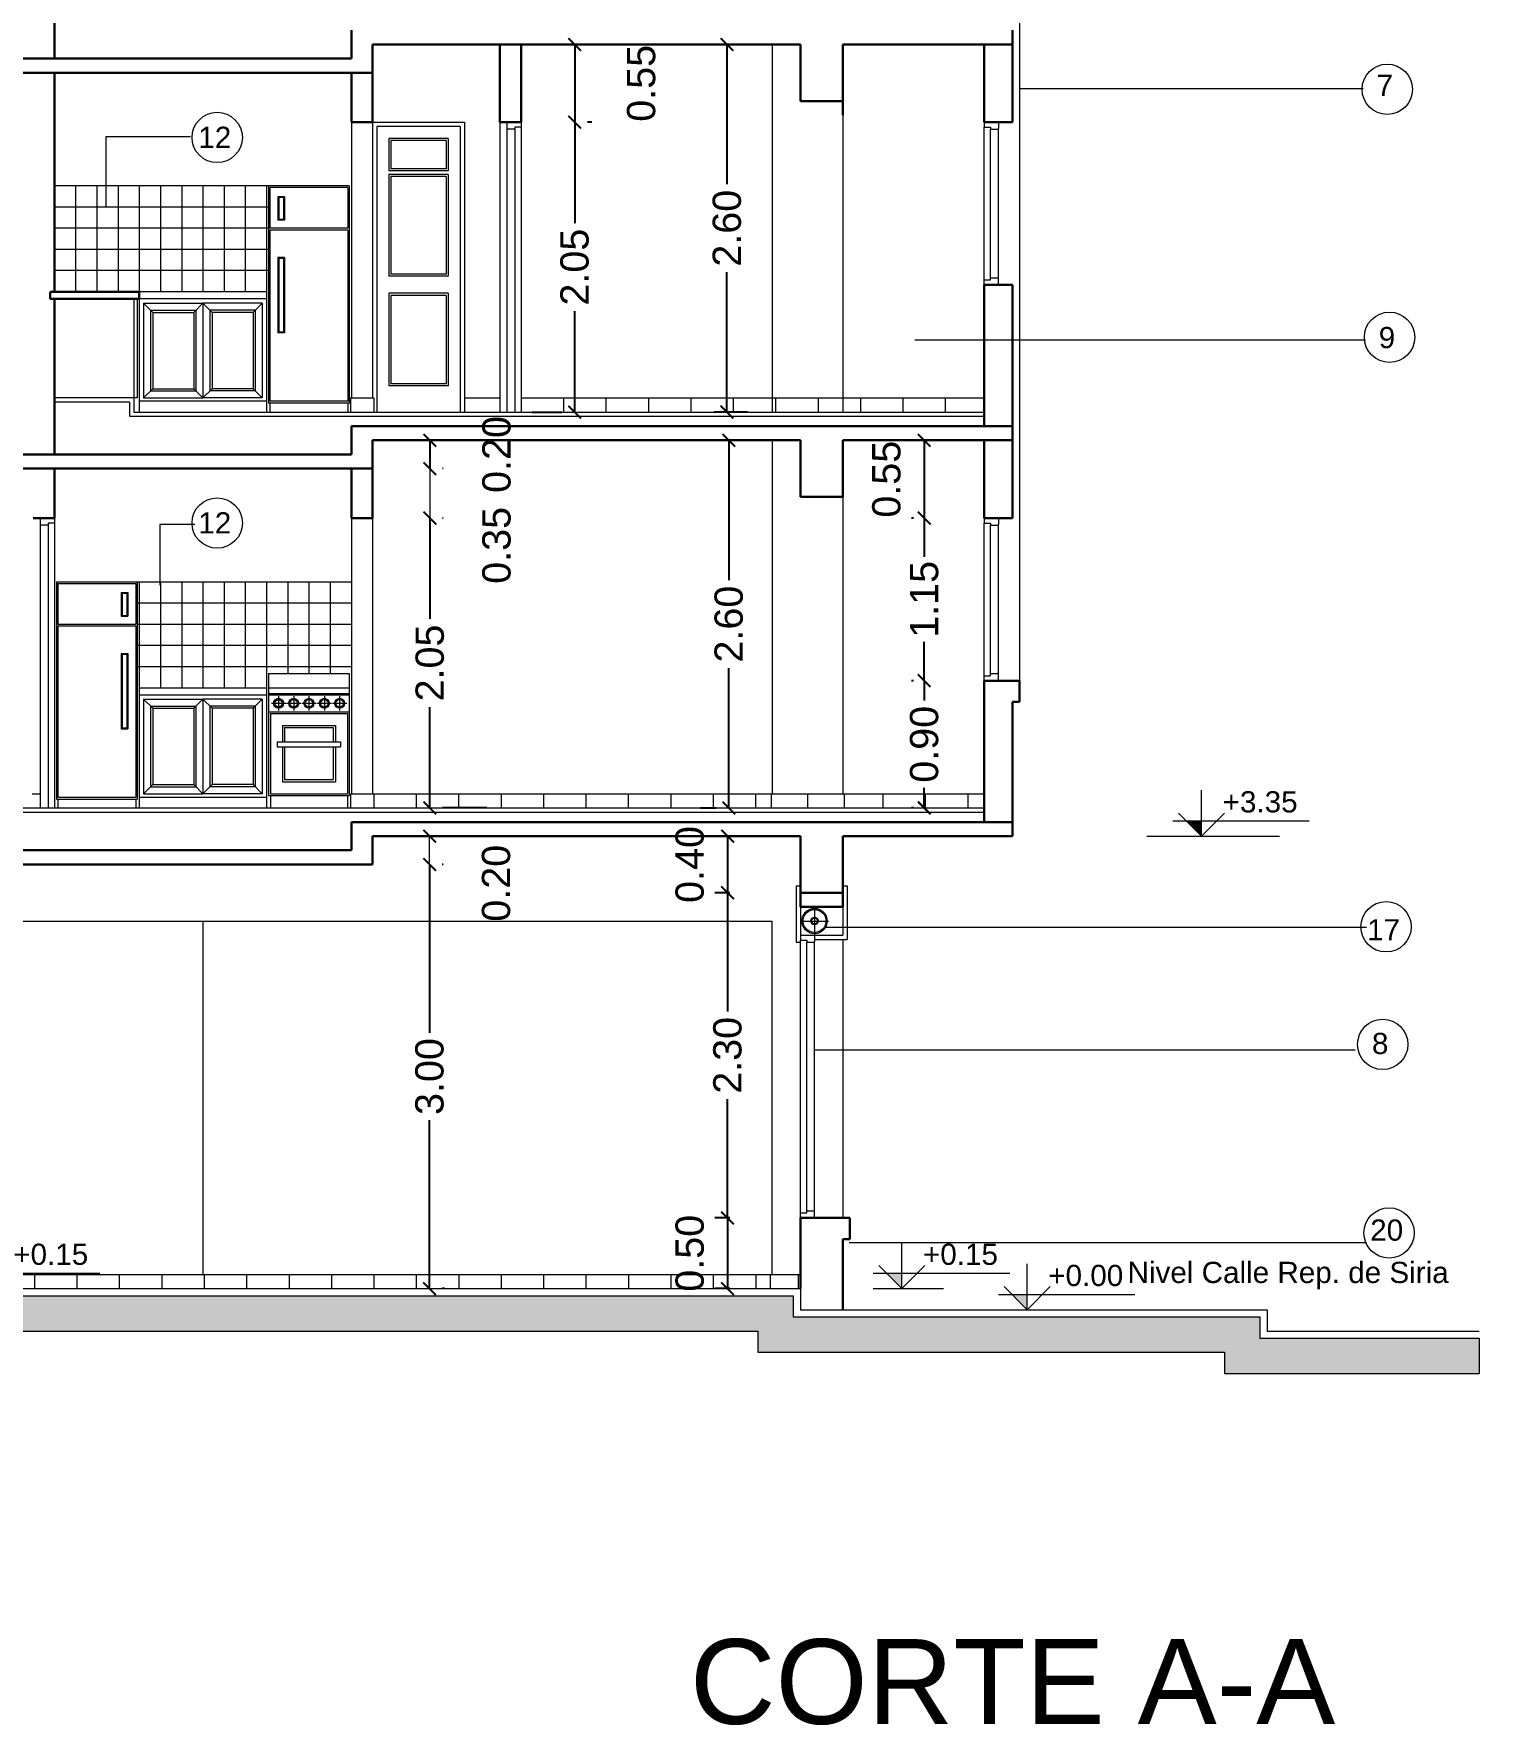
# Model space of a CAD drawing. Header units: millimetres. Extents: x 1578 to 2210, y 899 to 1032.
# Drawn here: x 1644.97 to 1655.19, y 899.21 to 911.18 of the extents above; entities that cross this region are included whole.
import ezdxf

# ---------------------------------------------------------------- set-up
doc = ezdxf.new("R2010")
doc.units = ezdxf.units.MM
doc.linetypes.add('DASHDOT2', pattern=[12.7, 6.35, -3.175, 0, -3.175])
for name, color, linetype, lineweight in [('CARPINTERIA', 7, 'Continuous', 18), ('COTAS', 7, 'Continuous', 15), ('EJES', 7, 'DASHDOT2', 13), ('ESTRUCTURA', 3, 'Continuous', 30), ('MUROS', 1, 'Continuous', 30), ('TRAMAS', 7, 'Continuous', 15), ('UMBRALES', 7, 'Continuous', 18)]:
    doc.layers.add(name, color=color, linetype=linetype, lineweight=lineweight)
doc.styles.add('STYLE1', font='ARIAL.TTF')
doc.dimstyles.get("Standard").update_dxf_attribs({"dimscale": 0, "dimtxt": 0.2, "dimasz": 0.09, "dimexe": 0.09, "dimexo": 0.5, "dimgap": 0.05, "dimtad": 0, "dimzin": 0, "dimdsep": 46, "dimtxsty": 'STYLE1', "dimblk1": 'ARCHTICK', "dimblk2": 'ARCHTICK', "dimsah": 1, "dimcen": 0, "dimadec": 0, "dimazin": 0, "dimtfac": 1, "dimtofl": 0, "dimtmove": 2, "dimatfit": 3, "dimldrblk": 'ARCHTICK', "dimfxl": 1, "dimtolj": 1, "dimtzin": 0, "dimarcsym": 0})

# ---------------------------------------------------------------- blocks, each defined once
blk = doc.blocks.new('_ARCHTICK')
at = {"color": 0, "linetype": 'ByBlock', "const_width": 0.15}
blk.add_lwpolyline([(-0.5, -0.5), (0.5, 0.5)], dxfattribs=at)
blk = doc.blocks.new('*D84')
at = {"layer": 'COTAS', "color": 0, "lineweight": -2, "ltscale": 0.05}
for p, q in [((1649.888, 905.1), (1649.783, 905.1)), ((1649.873, 905.1), (1649.873, 904.261)), ((1649.873, 902.8), (1649.873, 903.639)), ((1649.888, 902.8), (1649.783, 902.8))]:
    blk.add_line(p, q, dxfattribs=at)
at = {"layer": 'DEFPOINTS', "color": 0, "ltscale": 0.05}
for p in [(1650.388, 905.1), (1649.873, 902.8), (1650.388, 902.8)]:
    blk.add_point(p, dxfattribs=at)
at = {"layer": 'COTAS', "color": 0, "lineweight": -2, "ltscale": 0.05, "xscale": 0.09, "yscale": 0.09, "zscale": 0.09}
for p, rotation in [((1649.873, 905.1), 90), ((1649.873, 902.8), 270)]:
    blk.add_blockref('_ARCHTICK', p, dxfattribs=dict(at, rotation=rotation))
at = {"layer": 'COTAS', "color": 0, "ltscale": 0.05, "insert": (1649.873, 903.95), "char_height": 0.2, "attachment_point": 5, "rotation": 90, "style": 'STYLE1'}
blk.add_mtext('\\A1;2.30', dxfattribs=at)
blk = doc.blocks.new('*D85')
at = {"layer": 'COTAS', "color": 0, "lineweight": -2, "ltscale": 0.05}
for p, q in [((1647.766, 905.3), (1647.766, 904.11)), ((1647.863, 905.3), (1647.856, 905.3)), ((1647.766, 902.3), (1647.766, 903.491)), ((1647.872, 902.3), (1647.856, 902.3))]:
    blk.add_line(p, q, dxfattribs=at)
at = {"layer": 'DEFPOINTS', "color": 0, "ltscale": 0.05}
for p in [(1647.363, 905.3), (1647.766, 905.3), (1647.372, 902.3)]:
    blk.add_point(p, dxfattribs=at)
at = {"layer": 'COTAS', "color": 0, "lineweight": -2, "ltscale": 0.05, "xscale": 0.09, "yscale": 0.09, "zscale": 0.09}
for p, rotation in [((1647.766, 905.3), 90), ((1647.766, 902.3), 270)]:
    blk.add_blockref('_ARCHTICK', p, dxfattribs=dict(at, rotation=rotation))
at = {"layer": 'COTAS', "color": 0, "ltscale": 0.05, "insert": (1647.766, 903.8), "char_height": 0.2, "attachment_point": 5, "rotation": 90, "style": 'STYLE1'}
blk.add_mtext('\\A1;3.00', dxfattribs=at)
blk = doc.blocks.new('*D86')
at = {"layer": 'COTAS', "color": 0, "lineweight": -2, "ltscale": 0.05}
for p, q in [((1649.888, 902.8), (1649.783, 902.8)), ((1649.873, 902.8), (1649.873, 902.3)), ((1649.888, 902.3), (1649.783, 902.3))]:
    blk.add_line(p, q, dxfattribs=at)
at = {"layer": 'DEFPOINTS', "color": 0, "ltscale": 0.05}
for p in [(1650.388, 902.8), (1649.873, 902.3), (1650.388, 902.3)]:
    blk.add_point(p, dxfattribs=at)
at = {"layer": 'COTAS', "color": 0, "lineweight": -2, "ltscale": 0.05, "xscale": 0.09, "yscale": 0.09, "zscale": 0.09}
for p, rotation in [((1649.873, 902.8), 90), ((1649.873, 902.3), 270)]:
    blk.add_blockref('_ARCHTICK', p, dxfattribs=dict(at, rotation=rotation))
at = {"layer": 'COTAS', "color": 0, "ltscale": 0.05, "insert": (1649.606, 902.55), "char_height": 0.2, "attachment_point": 5, "rotation": 90, "style": 'STYLE1'}
blk.add_mtext('\\A1;0.50', dxfattribs=at)
blk = doc.blocks.new('*D87')
at = {"layer": 'COTAS', "color": 0, "lineweight": -2, "ltscale": 0.05}
for p, q in [((1649.888, 911.1), (1649.779, 911.1)), ((1649.869, 911.1), (1649.869, 910.111)), ((1649.869, 908.5), (1649.869, 909.489)), ((1650.013, 908.5), (1649.779, 908.5))]:
    blk.add_line(p, q, dxfattribs=at)
at = {"layer": 'DEFPOINTS', "color": 0, "ltscale": 0.05}
for p in [(1650.388, 911.1), (1649.869, 908.5), (1650.513, 908.5)]:
    blk.add_point(p, dxfattribs=at)
at = {"layer": 'COTAS', "color": 0, "lineweight": -2, "ltscale": 0.05, "xscale": 0.09, "yscale": 0.09, "zscale": 0.09}
for p, rotation in [((1649.869, 911.1), 90), ((1649.869, 908.5), 270)]:
    blk.add_blockref('_ARCHTICK', p, dxfattribs=dict(at, rotation=rotation))
at = {"layer": 'COTAS', "color": 0, "ltscale": 0.05, "insert": (1649.869, 909.8), "char_height": 0.2, "attachment_point": 5, "rotation": 90, "style": 'STYLE1'}
blk.add_mtext('\\A1;2.60', dxfattribs=at)
blk = doc.blocks.new('*D88')
at = {"layer": 'COTAS', "color": 0, "lineweight": -2, "ltscale": 0.05}
for p, q in [((1648.792, 910.55), (1648.792, 909.837)), ((1648.913, 910.55), (1648.882, 910.55)), ((1648.792, 908.5), (1648.792, 909.213)), ((1648.491, 908.5), (1648.702, 908.5))]:
    blk.add_line(p, q, dxfattribs=at)
at = {"layer": 'DEFPOINTS', "color": 0, "ltscale": 0.05}
for p in [(1648.413, 910.55), (1648.792, 908.5), (1648.991, 908.5)]:
    blk.add_point(p, dxfattribs=at)
at = {"layer": 'COTAS', "color": 0, "lineweight": -2, "ltscale": 0.05, "xscale": 0.09, "yscale": 0.09, "zscale": 0.09}
for p, rotation in [((1648.792, 910.55), 90), ((1648.792, 908.5), 270)]:
    blk.add_blockref('_ARCHTICK', p, dxfattribs=dict(at, rotation=rotation))
at = {"layer": 'COTAS', "color": 0, "ltscale": 0.05, "insert": (1648.792, 909.525), "char_height": 0.2, "attachment_point": 5, "rotation": 90, "style": 'STYLE1'}
blk.add_mtext('\\A1;2.05', dxfattribs=at)
blk = doc.blocks.new('*D89')
at = {"layer": 'COTAS', "color": 0, "lineweight": -2, "ltscale": 0.05}
for p, q in [((1647.768, 907.75), (1647.768, 907.037)), ((1647.863, 907.75), (1647.858, 907.75)), ((1647.768, 905.7), (1647.768, 906.413)), ((1648.171, 905.7), (1647.858, 905.7))]:
    blk.add_line(p, q, dxfattribs=at)
at = {"layer": 'DEFPOINTS', "color": 0, "ltscale": 0.05}
for p in [(1647.363, 907.75), (1647.671, 905.7), (1647.768, 905.7)]:
    blk.add_point(p, dxfattribs=at)
at = {"layer": 'COTAS', "color": 0, "lineweight": -2, "ltscale": 0.05, "xscale": 0.09, "yscale": 0.09, "zscale": 0.09}
for p, rotation in [((1647.768, 907.75), 90), ((1647.768, 905.7), 270)]:
    blk.add_blockref('_ARCHTICK', p, dxfattribs=dict(at, rotation=rotation))
at = {"layer": 'COTAS', "color": 0, "ltscale": 0.05, "insert": (1647.768, 906.725), "char_height": 0.2, "attachment_point": 5, "rotation": 90, "style": 'STYLE1'}
blk.add_mtext('\\A1;2.05', dxfattribs=at)
blk = doc.blocks.new('*D90')
at = {"layer": 'COTAS', "color": 0, "lineweight": -2, "ltscale": 0.05}
for p, q in [((1647.768, 908.3), (1647.768, 908.1)), ((1647.863, 908.3), (1647.858, 908.3)), ((1647.863, 908.1), (1647.858, 908.1))]:
    blk.add_line(p, q, dxfattribs=at)
at = {"layer": 'DEFPOINTS', "color": 0, "ltscale": 0.05}
for p in [(1647.363, 908.3), (1647.363, 908.1), (1647.768, 908.1)]:
    blk.add_point(p, dxfattribs=at)
at = {"layer": 'COTAS', "color": 0, "lineweight": -2, "ltscale": 0.05, "xscale": 0.09, "yscale": 0.09, "zscale": 0.09}
for p, rotation in [((1647.768, 908.3), 90), ((1647.768, 908.1), 270)]:
    blk.add_blockref('_ARCHTICK', p, dxfattribs=dict(at, rotation=rotation))
at = {"layer": 'COTAS', "color": 0, "ltscale": 0.05, "insert": (1648.24, 908.2), "char_height": 0.2, "attachment_point": 5, "rotation": 90, "style": 'STYLE1'}
blk.add_mtext('\\A1;0.20', dxfattribs=at)
blk = doc.blocks.new('*D91')
at = {"layer": 'COTAS', "color": 0, "lineweight": -2, "ltscale": 0.05}
for p, q in [((1649.888, 908.3), (1649.792, 908.3)), ((1649.882, 908.3), (1649.882, 907.311)), ((1649.882, 905.7), (1649.882, 906.689)), ((1649.681, 905.7), (1649.792, 905.7))]:
    blk.add_line(p, q, dxfattribs=at)
at = {"layer": 'DEFPOINTS', "color": 0, "ltscale": 0.05}
for p in [(1650.388, 908.3), (1649.882, 905.7), (1650.181, 905.7)]:
    blk.add_point(p, dxfattribs=at)
at = {"layer": 'COTAS', "color": 0, "lineweight": -2, "ltscale": 0.05, "xscale": 0.09, "yscale": 0.09, "zscale": 0.09}
for p, rotation in [((1649.882, 908.3), 90), ((1649.882, 905.7), 270)]:
    blk.add_blockref('_ARCHTICK', p, dxfattribs=dict(at, rotation=rotation))
at = {"layer": 'COTAS', "color": 0, "ltscale": 0.05, "insert": (1649.882, 907), "char_height": 0.2, "attachment_point": 5, "rotation": 90, "style": 'STYLE1'}
blk.add_mtext('\\A1;2.60', dxfattribs=at)
blk = doc.blocks.new('*D92')
at = {"layer": 'COTAS', "color": 0, "lineweight": -2, "ltscale": 0.05}
for p, q in [((1651.188, 906.6), (1651.174, 906.6)), ((1651.264, 906.6), (1651.264, 906.46)), ((1651.264, 905.7), (1651.264, 905.841)), ((1651.188, 905.7), (1651.174, 905.7))]:
    blk.add_line(p, q, dxfattribs=at)
at = {"layer": 'DEFPOINTS', "color": 0, "ltscale": 0.05}
for p in [(1651.688, 906.6), (1651.264, 905.7), (1651.688, 905.7)]:
    blk.add_point(p, dxfattribs=at)
at = {"layer": 'COTAS', "color": 0, "lineweight": -2, "ltscale": 0.05, "xscale": 0.09, "yscale": 0.09, "zscale": 0.09}
for p, rotation in [((1651.264, 906.6), 90), ((1651.264, 905.7), 270)]:
    blk.add_blockref('_ARCHTICK', p, dxfattribs=dict(at, rotation=rotation))
at = {"layer": 'COTAS', "color": 0, "ltscale": 0.05, "insert": (1651.264, 906.15), "char_height": 0.2, "attachment_point": 5, "rotation": 90, "style": 'STYLE1'}
blk.add_mtext('\\A1;0.90', dxfattribs=at)
blk = doc.blocks.new('*D93')
at = {"layer": 'COTAS', "color": 0, "lineweight": -2, "ltscale": 0.05}
for p, q in [((1651.188, 907.75), (1651.174, 907.75)), ((1651.264, 907.75), (1651.264, 907.476)), ((1651.264, 906.6), (1651.264, 906.874)), ((1651.188, 906.6), (1651.174, 906.6))]:
    blk.add_line(p, q, dxfattribs=at)
at = {"layer": 'DEFPOINTS', "color": 0, "ltscale": 0.05}
for p in [(1651.688, 907.75), (1651.264, 906.6), (1651.688, 906.6)]:
    blk.add_point(p, dxfattribs=at)
at = {"layer": 'COTAS', "color": 0, "lineweight": -2, "ltscale": 0.05, "xscale": 0.09, "yscale": 0.09, "zscale": 0.09}
for p, rotation in [((1651.264, 907.75), 90), ((1651.264, 906.6), 270)]:
    blk.add_blockref('_ARCHTICK', p, dxfattribs=dict(at, rotation=rotation))
at = {"layer": 'COTAS', "color": 0, "ltscale": 0.05, "insert": (1651.264, 907.175), "char_height": 0.2, "attachment_point": 5, "rotation": 90, "style": 'STYLE1'}
blk.add_mtext('\\A1;1.15', dxfattribs=at)
blk = doc.blocks.new('*D94')
at = {"layer": 'COTAS', "color": 0, "lineweight": -2, "ltscale": 0.05}
for p, q in [((1651.188, 908.3), (1651.174, 908.3)), ((1651.264, 908.3), (1651.264, 907.75)), ((1651.188, 907.75), (1651.174, 907.75))]:
    blk.add_line(p, q, dxfattribs=at)
at = {"layer": 'DEFPOINTS', "color": 0, "ltscale": 0.05}
for p in [(1651.688, 908.3), (1651.264, 907.75), (1651.688, 907.75)]:
    blk.add_point(p, dxfattribs=at)
at = {"layer": 'COTAS', "color": 0, "lineweight": -2, "ltscale": 0.05, "xscale": 0.09, "yscale": 0.09, "zscale": 0.09}
for p, rotation in [((1651.264, 908.3), 90), ((1651.264, 907.75), 270)]:
    blk.add_blockref('_ARCHTICK', p, dxfattribs=dict(at, rotation=rotation))
at = {"layer": 'COTAS', "color": 0, "ltscale": 0.05, "insert": (1650.997, 908.025), "char_height": 0.2, "attachment_point": 5, "rotation": 90, "style": 'STYLE1'}
blk.add_mtext('\\A1;0.55', dxfattribs=at)
blk = doc.blocks.new('*D95')
at = {"layer": 'COTAS', "color": 0, "lineweight": -2, "ltscale": 0.05}
for p, q in [((1649.888, 905.5), (1649.783, 905.5)), ((1649.873, 905.5), (1649.873, 905.1)), ((1649.888, 905.1), (1649.783, 905.1))]:
    blk.add_line(p, q, dxfattribs=at)
at = {"layer": 'DEFPOINTS', "color": 0, "ltscale": 0.05}
for p in [(1650.388, 905.5), (1649.873, 905.1), (1650.388, 905.1)]:
    blk.add_point(p, dxfattribs=at)
at = {"layer": 'COTAS', "color": 0, "lineweight": -2, "ltscale": 0.05, "xscale": 0.09, "yscale": 0.09, "zscale": 0.09}
for p, rotation in [((1649.873, 905.5), 90), ((1649.873, 905.1), 270)]:
    blk.add_blockref('_ARCHTICK', p, dxfattribs=dict(at, rotation=rotation))
at = {"layer": 'COTAS', "color": 0, "ltscale": 0.05, "insert": (1649.606, 905.3), "char_height": 0.2, "attachment_point": 5, "rotation": 90, "style": 'STYLE1'}
blk.add_mtext('\\A1;0.40', dxfattribs=at)
blk = doc.blocks.new('*D96')
at = {"layer": 'COTAS', "color": 0, "lineweight": -2, "ltscale": 0.05}
for p, q in [((1648.792, 911.1), (1648.792, 910.55)), ((1648.913, 911.1), (1648.882, 911.1)), ((1648.913, 910.55), (1648.882, 910.55))]:
    blk.add_line(p, q, dxfattribs=at)
at = {"layer": 'DEFPOINTS', "color": 0, "ltscale": 0.05}
for p in [(1648.413, 911.1), (1648.413, 910.55), (1648.792, 910.55)]:
    blk.add_point(p, dxfattribs=at)
at = {"layer": 'COTAS', "color": 0, "lineweight": -2, "ltscale": 0.05, "xscale": 0.09, "yscale": 0.09, "zscale": 0.09}
for p, rotation in [((1648.792, 911.1), 90), ((1648.792, 910.55), 270)]:
    blk.add_blockref('_ARCHTICK', p, dxfattribs=dict(at, rotation=rotation))
at = {"layer": 'COTAS', "color": 0, "ltscale": 0.05, "insert": (1649.263, 910.825), "char_height": 0.2, "attachment_point": 5, "rotation": 90, "style": 'STYLE1'}
blk.add_mtext('\\A1;0.55', dxfattribs=at)

msp = doc.modelspace()

# ---------------------------------------------------------------- hatches: boundary and pattern name
at = {"layer": 'COTAS', "ltscale": 0.05}
msp.add_hatch(color=256, dxfattribs=at).paths.add_polyline_path([(1653.224, 905.609), (1653.115, 905.609), (1653.224, 905.5)])
h = msp.add_hatch(color=256, dxfattribs=at)
h.paths.add_polyline_path([(1651.105, 902.409), (1650.997, 902.409), (1651.105, 902.3)])
h.paths.add_polyline_path([(1651.991, 902.259), (1651.883, 902.259), (1651.991, 902.15)])
at = {"layer": 'TRAMAS', "ltscale": 0.05}
msp.add_hatch(color=256, dxfattribs=at).paths.add_polyline_path([(1650.338, 902.25), (1643.813, 902.25), (1643.813, 901.8), (1643.605, 901.8), (1643.605, 901.55), (1644.063, 901.55), (1644.063, 902), (1650.088, 902), (1650.088, 901.85), (1653.388, 901.85), (1653.388, 901.7), (1655.188, 901.7), (1655.188, 901.95), (1653.638, 901.95), (1653.638, 902.1), (1650.338, 902.1)])

# ---------------------------------------------------------------- linework, layer by layer
at = {"layer": 'CARPINTERIA', "ltscale": 0.1}
for p, q in [((1647.393, 910.52), (1647.393, 908.5)), ((1647.983, 910.52), (1647.393, 910.52)), ((1647.983, 910.52), (1647.983, 908.5)), ((1647.493, 910.42), (1647.493, 910.22)), ((1647.883, 910.42), (1647.493, 910.42)), ((1647.883, 910.42), (1647.883, 910.22)), ((1647.883, 910.22), (1647.493, 910.22)), ((1647.883, 910.165), (1647.493, 910.165)), ((1647.493, 910.165), (1647.493, 909.475)), ((1647.883, 910.165), (1647.883, 909.475)), ((1647.883, 909.475), (1647.493, 909.475)), ((1645.674, 909.3), (1645.674, 908.6)), ((1645.698, 909.3), (1645.698, 908.6)), ((1647.883, 909.325), (1647.493, 909.325)), ((1647.493, 909.325), (1647.493, 908.7)), ((1647.883, 909.325), (1647.883, 908.7)), ((1645.743, 909.27), (1646.163, 909.27)), ((1645.743, 909.27), (1645.743, 908.6)), ((1646.583, 909.27), (1646.163, 909.27)), ((1646.163, 909.27), (1646.163, 908.6)), ((1646.583, 909.27), (1646.583, 908.6)), ((1645.698, 908.6), (1645.674, 908.6)), ((1645.743, 908.6), (1646.163, 908.6)), ((1646.583, 908.6), (1646.163, 908.6)), ((1647.883, 908.7), (1647.493, 908.7)), ((1645.743, 906.47), (1645.743, 905.8)), ((1645.743, 906.47), (1646.163, 906.47)), ((1646.163, 906.47), (1646.163, 905.8)), ((1646.583, 906.47), (1646.163, 906.47)), ((1646.583, 906.47), (1646.583, 905.8)), ((1645.743, 905.8), (1646.163, 905.8)), ((1646.583, 905.8), (1646.163, 905.8)), ((1650.358, 905.15), (1650.388, 905.15)), ((1650.358, 905.15), (1650.358, 904.75)), ((1650.688, 905.15), (1650.688, 905.1)), ((1650.688, 905.15), (1650.718, 905.15)), ((1650.718, 905.15), (1650.718, 904.77)), ((1650.388, 905), (1650.388, 904.8)), ((1650.688, 905), (1650.688, 904.8)), ((1650.488, 904.8), (1650.688, 904.8)), ((1650.488, 904.77), (1650.718, 904.77)), ((1650.358, 904.75), (1650.388, 904.75))]:
    msp.add_line(p, q, dxfattribs=at)
at = {"layer": 'CARPINTERIA'}
for p, q in [((1648.413, 910.55), (1648.313, 910.55)), ((1648.313, 910.55), (1648.313, 910.505)), ((1648.313, 910.505), (1648.313, 908.5)), ((1648.368, 910.5), (1648.318, 910.5)), ((1648.368, 910.515), (1648.368, 910.5)), ((1648.413, 910.515), (1648.368, 910.515)), ((1648.368, 910.5), (1648.368, 908.5)), ((1648.413, 910.55), (1648.413, 910.515)), ((1648.413, 910.515), (1648.413, 908.5)), ((1651.688, 910.55), (1651.688, 910.515)), ((1651.688, 910.55), (1651.788, 910.55)), ((1651.688, 909.435), (1651.688, 910.515)), ((1651.688, 910.515), (1651.733, 910.515)), ((1651.733, 910.515), (1651.733, 910.5)), ((1651.733, 909.45), (1651.733, 910.5)), ((1651.733, 910.5), (1651.783, 910.5)), ((1651.788, 910.55), (1651.788, 910.505)), ((1651.788, 909.445), (1651.788, 910.505)), ((1651.688, 909.435), (1651.733, 909.435)), ((1651.688, 909.4), (1651.688, 909.435)), ((1651.733, 909.435), (1651.733, 909.45)), ((1651.733, 909.45), (1651.783, 909.45)), ((1651.788, 909.4), (1651.788, 909.445)), ((1651.688, 909.4), (1651.788, 909.4)), ((1645.013, 907.75), (1645.013, 907.705)), ((1645.113, 907.75), (1645.013, 907.75)), ((1645.113, 907.75), (1645.113, 907.715)), ((1651.688, 907.75), (1651.688, 907.715)), ((1651.688, 907.75), (1651.788, 907.75)), ((1651.788, 907.75), (1651.788, 907.705)), ((1645.013, 907.705), (1645.013, 905.7)), ((1645.068, 907.7), (1645.018, 907.7)), ((1645.113, 907.715), (1645.068, 907.715)), ((1645.068, 907.715), (1645.068, 907.7)), ((1645.068, 907.7), (1645.068, 905.7)), ((1645.113, 907.715), (1645.113, 905.7)), ((1651.688, 907.715), (1651.733, 907.715)), ((1651.688, 906.635), (1651.688, 907.715)), ((1651.733, 907.715), (1651.733, 907.7)), ((1651.733, 907.7), (1651.783, 907.7)), ((1651.733, 906.65), (1651.733, 907.7)), ((1651.788, 906.645), (1651.788, 907.705)), ((1651.688, 906.635), (1651.733, 906.635)), ((1651.688, 906.6), (1651.688, 906.635)), ((1651.688, 906.6), (1651.788, 906.6)), ((1651.733, 906.635), (1651.733, 906.65)), ((1651.733, 906.65), (1651.783, 906.65)), ((1651.788, 906.6), (1651.788, 906.645)), ((1650.388, 904.8), (1650.388, 904.765)), ((1650.388, 904.8), (1650.488, 904.8)), ((1650.388, 902.835), (1650.388, 904.765)), ((1650.388, 904.765), (1650.433, 904.765)), ((1650.433, 904.765), (1650.433, 904.75)), ((1650.488, 904.8), (1650.488, 904.755)), ((1650.488, 902.845), (1650.488, 904.755)), ((1650.433, 902.85), (1650.433, 904.75)), ((1650.433, 904.75), (1650.483, 904.75)), ((1650.433, 902.835), (1650.433, 902.85)), ((1650.433, 902.85), (1650.483, 902.85)), ((1650.488, 902.8), (1650.488, 902.845)), ((1650.388, 902.835), (1650.433, 902.835)), ((1650.388, 902.8), (1650.388, 902.835)), ((1650.388, 902.8), (1650.488, 902.8))]:
    msp.add_line(p, q, dxfattribs=at)
for centre, start, end in [((1648.318, 910.505), 180, 270), ((1651.783, 910.505), 270, 0), ((1651.783, 909.445), 0, 90), ((1645.018, 907.705), 180, 270), ((1651.783, 907.705), 270, 0), ((1651.783, 906.645), 0, 90), ((1650.483, 904.755), 270, 0), ((1650.483, 902.845), 0, 90)]:
    msp.add_arc(centre, 0.005, start, end, dxfattribs=at)
at = {"layer": 'COTAS', "ltscale": 0.05}
for p, q in [((1651.938, 910.789), (1654.368, 910.789)), ((1645.479, 909.95), (1645.479, 910.448)), ((1645.479, 910.448), (1646.076, 910.448)), ((1654.385, 909.008), (1651.198, 909.008)), ((1647.768, 908.1), (1647.768, 907.75)), ((1647.863, 908.1), (1647.858, 908.1)), ((1647.863, 907.75), (1647.858, 907.75)), ((1645.858, 907.705), (1645.858, 907.275)), ((1646.105, 907.705), (1645.858, 907.705)), ((1653.061, 905.664), (1653.224, 905.5)), ((1653.224, 905.5), (1653.388, 905.664)), ((1647.766, 905.3), (1647.766, 905.5)), ((1647.863, 905.5), (1647.856, 905.5)), ((1647.863, 905.3), (1647.856, 905.3)), ((1650.564, 904.856), (1654.391, 904.856)), ((1650.483, 903.989), (1654.311, 903.989)), ((1650.734, 902.626), (1654.391, 902.626)), ((1650.942, 902.464), (1651.105, 902.3)), ((1651.105, 902.3), (1651.269, 902.464)), ((1643.939, 902.3), (1645.946, 902.3)), ((1650.922, 902.3), (1651.401, 902.3)), ((1651.828, 902.314), (1651.991, 902.15)), ((1651.991, 902.15), (1652.155, 902.314))]:
    msp.add_line(p, q, dxfattribs=at)
at = {"layer": 'COTAS', "ltscale": 0.1}
for p, q in [((1648.991, 908.5), (1649.471, 908.5)), ((1653.224, 905.5), (1653.224, 905.825)), ((1653.021, 905.609), (1653.987, 905.609)), ((1652.839, 905.5), (1653.776, 905.5)), ((1651.105, 902.3), (1651.105, 902.625)), ((1644.469, 902.409), (1645.435, 902.409)), ((1650.902, 902.409), (1651.868, 902.409)), ((1651.991, 902.15), (1651.991, 902.475)), ((1650.902, 902.3), (1651.381, 902.3)), ((1651.788, 902.259), (1652.754, 902.259))]:
    msp.add_line(p, q, dxfattribs=at)
at = {"layer": 'COTAS', "ltscale": 0.05}
for centre in [(1654.538, 910.783), (1646.264, 910.442), (1654.554, 909.029), (1646.264, 907.715), (1654.53, 904.859), (1654.506, 904.027), (1654.551, 902.694)]:
    msp.add_circle(centre, 0.178, dxfattribs=at)
at = {"layer": 'EJES', "ltscale": 0.1}
for p, q in [((1650.488, 905), (1650.488, 904.8)), ((1650.388, 904.9), (1650.588, 904.9))]:
    msp.add_line(p, q, dxfattribs=at)
at = {"layer": 'ESTRUCTURA', "ltscale": 0.1}
for p, q in [((1647.213, 911.2), (1647.213, 911)), ((1647.363, 911.1), (1650.388, 911.1)), ((1647.363, 910.9), (1647.363, 911.1)), ((1650.388, 910.7), (1650.388, 911.1)), ((1650.688, 911.1), (1651.888, 911.1)), ((1650.688, 910.6), (1650.688, 911.1)), ((1651.888, 911.1), (1651.888, 911.2)), ((1643.813, 911), (1647.213, 911)), ((1643.813, 910.9), (1647.363, 910.9)), ((1650.388, 910.7), (1650.688, 910.7)), ((1645.083, 909.35), (1645.083, 909.3)), ((1645.713, 909.35), (1645.083, 909.35)), ((1645.713, 909.3), (1645.083, 909.3)), ((1645.713, 909.3), (1645.713, 909.35)), ((1647.213, 908.4), (1651.888, 908.4)), ((1647.213, 908.4), (1647.213, 908.2)), ((1651.888, 908.3), (1651.888, 908.4)), ((1647.363, 908.3), (1650.388, 908.3)), ((1647.363, 908.1), (1647.363, 908.3)), ((1650.388, 908.3), (1650.388, 907.9)), ((1650.688, 908.3), (1651.888, 908.3)), ((1650.688, 907.9), (1650.688, 908.3)), ((1643.813, 908.2), (1647.213, 908.2)), ((1643.813, 908.1), (1647.213, 908.1)), ((1647.213, 908.1), (1647.363, 908.1)), ((1650.388, 907.9), (1650.688, 907.9)), ((1647.213, 905.6), (1651.888, 905.6)), ((1647.213, 905.6), (1647.213, 905.4)), ((1651.888, 905.5), (1651.888, 905.6)), ((1647.363, 905.5), (1650.388, 905.5)), ((1647.363, 905.3), (1647.363, 905.5)), ((1650.388, 905.1), (1650.388, 905.5)), ((1650.688, 905.5), (1651.888, 905.5)), ((1650.688, 905.1), (1650.688, 905.5)), ((1643.813, 905.4), (1647.213, 905.4)), ((1643.813, 905.3), (1647.213, 905.3)), ((1647.213, 905.3), (1647.363, 905.3)), ((1650.388, 905.1), (1650.688, 905.1))]:
    msp.add_line(p, q, dxfattribs=at)
at = {"layer": 'MUROS', "ltscale": 0.1}
for p, q in [((1645.113, 912.1), (1645.113, 911)), ((1648.263, 911.1), (1648.263, 910.55)), ((1648.413, 911.1), (1648.413, 910.55)), ((1651.688, 911.1), (1651.688, 910.55)), ((1651.888, 911.1), (1651.888, 910.55)), ((1645.113, 910.9), (1645.113, 909.35)), ((1647.213, 910.9), (1647.213, 910.55)), ((1647.363, 910.9), (1647.363, 910.55)), ((1647.213, 910.55), (1647.363, 910.55)), ((1648.263, 910.55), (1648.413, 910.55)), ((1651.688, 910.55), (1651.888, 910.55)), ((1645.113, 909.3), (1645.113, 908.2)), ((1651.688, 909.4), (1651.888, 909.4)), ((1651.688, 909.4), (1651.688, 908.4)), ((1651.888, 909.4), (1651.888, 908.4)), ((1651.688, 908.3), (1651.688, 907.75)), ((1651.888, 908.3), (1651.888, 907.75)), ((1645.113, 908.1), (1645.113, 907.75)), ((1647.213, 908.1), (1647.213, 907.75)), ((1647.363, 908.1), (1647.363, 907.75)), ((1644.963, 907.75), (1645.113, 907.75)), ((1647.213, 907.75), (1647.363, 907.75)), ((1651.688, 907.75), (1651.888, 907.75)), ((1651.688, 906.6), (1651.688, 905.6)), ((1651.688, 906.6), (1651.938, 906.6)), ((1651.938, 906.6), (1651.938, 906.45)), ((1651.888, 906.45), (1651.888, 905.6)), ((1651.888, 906.45), (1651.938, 906.45)), ((1650.388, 905), (1650.688, 905)), ((1650.388, 902.8), (1650.738, 902.8)), ((1650.388, 902.8), (1650.388, 902.3)), ((1650.738, 902.8), (1650.738, 902.65)), ((1650.688, 902.65), (1650.738, 902.65)), ((1650.688, 902.65), (1650.688, 902.15))]:
    msp.add_line(p, q, dxfattribs=at)
at = {"layer": 'MUROS', "ltscale": 0.05}
for p, q in [((1650.388, 905.1), (1650.388, 905)), ((1650.688, 905.1), (1650.688, 905))]:
    msp.add_line(p, q, dxfattribs=at)
at = {"layer": 'TRAMAS', "ltscale": 0.1}
for p, q in [((1651.938, 913.35), (1651.938, 906.6)), ((1647.478, 910.435), (1647.478, 910.205)), ((1647.898, 910.435), (1647.478, 910.435)), ((1647.898, 910.435), (1647.898, 910.205)), ((1647.898, 910.205), (1647.478, 910.205)), ((1647.898, 910.18), (1647.478, 910.18)), ((1647.478, 910.18), (1647.478, 909.46)), ((1647.898, 910.18), (1647.898, 909.46)), ((1646.628, 910.1), (1645.113, 910.1)), ((1645.263, 910.1), (1645.263, 909.35)), ((1645.413, 910.1), (1645.413, 909.35)), ((1645.563, 910.1), (1645.563, 909.35)), ((1645.713, 910.1), (1645.713, 909.35)), ((1645.863, 910.1), (1645.863, 909.35)), ((1646.013, 910.1), (1646.013, 909.35)), ((1646.163, 910.1), (1646.163, 909.35)), ((1646.313, 910.1), (1646.313, 909.35)), ((1646.463, 910.1), (1646.463, 909.35)), ((1646.613, 910.1), (1646.613, 909.35)), ((1646.628, 909.95), (1645.113, 909.95)), ((1646.628, 909.8), (1645.113, 909.8)), ((1646.628, 909.65), (1645.113, 909.65)), ((1646.628, 909.5), (1645.113, 909.5)), ((1647.898, 909.46), (1647.478, 909.46)), ((1647.898, 909.34), (1647.478, 909.34)), ((1647.478, 909.34), (1647.478, 908.685)), ((1647.898, 909.34), (1647.898, 908.685)), ((1645.743, 909.27), (1645.808, 909.205)), ((1645.793, 909.22), (1646.113, 909.22)), ((1645.793, 909.22), (1645.793, 908.65)), ((1645.808, 909.205), (1646.098, 909.205)), ((1645.808, 909.205), (1645.808, 908.665)), ((1646.098, 909.205), (1646.163, 909.27)), ((1646.098, 909.205), (1646.098, 908.665)), ((1646.113, 909.22), (1646.113, 908.65)), ((1646.228, 909.205), (1646.163, 909.27)), ((1646.533, 909.22), (1646.213, 909.22)), ((1646.213, 909.22), (1646.213, 908.65)), ((1646.518, 909.205), (1646.228, 909.205)), ((1646.228, 909.205), (1646.228, 908.665)), ((1646.583, 909.27), (1646.518, 909.205)), ((1646.518, 909.205), (1646.518, 908.665)), ((1646.533, 909.22), (1646.533, 908.65)), ((1645.743, 908.6), (1645.808, 908.665)), ((1645.793, 908.65), (1646.113, 908.65)), ((1645.808, 908.665), (1646.098, 908.665)), ((1646.098, 908.665), (1646.163, 908.6)), ((1646.228, 908.665), (1646.163, 908.6)), ((1646.533, 908.65), (1646.213, 908.65)), ((1646.518, 908.665), (1646.228, 908.665)), ((1646.583, 908.6), (1646.518, 908.665)), ((1647.898, 908.685), (1647.478, 908.685)), ((1648.713, 908.6), (1648.713, 908.5)), ((1649.013, 908.6), (1649.013, 908.5)), ((1649.313, 908.6), (1649.313, 908.5)), ((1649.613, 908.6), (1649.613, 908.5)), ((1649.913, 908.6), (1649.913, 908.5)), ((1650.213, 908.6), (1650.213, 908.5)), ((1650.513, 908.6), (1650.513, 908.5)), ((1650.813, 908.6), (1650.813, 908.5)), ((1651.113, 908.6), (1651.113, 908.5)), ((1651.413, 908.6), (1651.413, 908.5)), ((1645.644, 908.57), (1645.113, 908.57)), ((1645.644, 908.57), (1645.644, 908.47)), ((1645.644, 908.47), (1651.688, 908.47)), ((1645.698, 907.3), (1647.213, 907.3)), ((1645.713, 907.3), (1645.713, 906.55)), ((1645.863, 907.3), (1645.863, 906.55)), ((1646.013, 907.3), (1646.013, 906.55)), ((1646.163, 907.3), (1646.163, 906.55)), ((1646.313, 907.3), (1646.313, 906.55)), ((1646.463, 907.3), (1646.463, 906.55)), ((1646.613, 907.3), (1646.613, 906.55)), ((1646.763, 907.3), (1646.763, 906.65)), ((1646.913, 907.3), (1646.913, 906.65)), ((1647.063, 907.3), (1647.063, 906.65)), ((1645.698, 907.15), (1647.213, 907.15)), ((1645.698, 907), (1647.213, 907)), ((1645.698, 906.85), (1647.213, 906.85)), ((1645.698, 906.7), (1647.213, 906.7)), ((1645.743, 906.47), (1645.808, 906.405)), ((1646.098, 906.405), (1646.163, 906.47)), ((1646.228, 906.405), (1646.163, 906.47)), ((1646.583, 906.47), (1646.518, 906.405)), ((1646.647, 906.44), (1646.75, 906.44)), ((1646.698, 906.491), (1646.698, 906.389)), ((1646.754, 906.44), (1646.856, 906.44)), ((1646.805, 906.491), (1646.805, 906.389)), ((1646.862, 906.44), (1646.964, 906.44)), ((1646.913, 906.491), (1646.913, 906.389)), ((1646.971, 906.44), (1647.073, 906.44)), ((1647.022, 906.491), (1647.022, 906.389)), ((1647.079, 906.44), (1647.181, 906.44)), ((1647.13, 906.491), (1647.13, 906.389)), ((1645.793, 906.42), (1645.793, 905.85)), ((1645.793, 906.42), (1646.113, 906.42)), ((1645.808, 906.405), (1645.808, 905.865)), ((1645.808, 906.405), (1646.098, 906.405)), ((1646.098, 906.405), (1646.098, 905.865)), ((1646.113, 906.42), (1646.113, 905.85)), ((1646.213, 906.42), (1646.213, 905.85)), ((1646.533, 906.42), (1646.213, 906.42)), ((1646.228, 906.405), (1646.228, 905.865)), ((1646.518, 906.405), (1646.228, 906.405)), ((1646.518, 906.405), (1646.518, 905.865)), ((1646.533, 906.42), (1646.533, 905.85)), ((1645.743, 905.8), (1645.808, 905.865)), ((1645.793, 905.85), (1646.113, 905.85)), ((1645.808, 905.865), (1646.098, 905.865)), ((1646.098, 905.865), (1646.163, 905.8)), ((1646.228, 905.865), (1646.163, 905.8)), ((1646.533, 905.85), (1646.213, 905.85)), ((1646.518, 905.865), (1646.228, 905.865)), ((1646.583, 905.8), (1646.518, 905.865)), ((1647.671, 905.8), (1647.671, 905.7)), ((1647.971, 905.8), (1647.971, 905.7)), ((1648.271, 905.8), (1648.271, 905.7)), ((1648.571, 905.8), (1648.571, 905.7)), ((1648.871, 905.8), (1648.871, 905.7)), ((1649.171, 905.8), (1649.171, 905.7)), ((1649.471, 905.8), (1649.471, 905.7)), ((1649.771, 905.8), (1649.771, 905.7)), ((1650.071, 905.8), (1650.071, 905.7)), ((1650.438, 905.8), (1650.438, 905.7)), ((1650.971, 905.8), (1650.971, 905.7)), ((1651.271, 905.8), (1651.271, 905.7)), ((1651.571, 905.8), (1651.571, 905.7)), ((1643.763, 905.67), (1651.688, 905.67)), ((1644.972, 902.4), (1644.972, 902.3)), ((1645.272, 902.4), (1645.272, 902.3)), ((1645.572, 902.4), (1645.572, 902.3)), ((1645.872, 902.4), (1645.872, 902.3)), ((1646.472, 902.4), (1646.472, 902.3)), ((1646.772, 902.4), (1646.772, 902.3)), ((1647.072, 902.4), (1647.072, 902.3)), ((1647.372, 902.4), (1647.372, 902.3)), ((1647.672, 902.4), (1647.672, 902.3)), ((1647.972, 902.4), (1647.972, 902.3)), ((1648.272, 902.4), (1648.272, 902.3)), ((1648.572, 902.4), (1648.572, 902.3)), ((1648.872, 902.4), (1648.872, 902.3)), ((1649.172, 902.4), (1649.172, 902.3)), ((1649.472, 902.4), (1649.472, 902.3)), ((1649.772, 902.4), (1649.772, 902.3)), ((1650.072, 902.4), (1650.072, 902.3)), ((1650.372, 902.4), (1650.372, 902.3))]:
    msp.add_line(p, q, dxfattribs=at)
for centre, radius in [((1646.698, 906.44), 0.0354), ((1646.698, 906.44), 0.0261), ((1646.805, 906.44), 0.0354), ((1646.805, 906.44), 0.0261), ((1646.913, 906.44), 0.0354), ((1646.913, 906.44), 0.0261), ((1647.022, 906.44), 0.0354), ((1647.022, 906.44), 0.0261), ((1647.13, 906.44), 0.0354), ((1647.13, 906.44), 0.0261), ((1650.488, 904.9), 0.0895), ((1650.488, 904.9), 0.0809), ((1650.488, 904.9), 0.0266), ((1650.488, 904.9), 0.0209)]:
    msp.add_circle(centre, radius, dxfattribs=at)
at = {"layer": 'UMBRALES', "ltscale": 0.1}
for p, q in [((1650.188, 911.1), (1650.188, 908.5)), ((1647.213, 910.55), (1647.213, 908.6)), ((1647.363, 910.55), (1647.363, 908.6)), ((1647.363, 910.55), (1648.013, 910.55)), ((1648.013, 910.55), (1648.013, 908.5)), ((1648.263, 910.55), (1648.263, 908.5)), ((1650.688, 910.6), (1650.688, 908.5)), ((1647.198, 910.1), (1646.628, 910.1)), ((1646.628, 910.1), (1646.628, 908.563)), ((1646.637, 910.088), (1646.637, 909.8)), ((1647.189, 910.088), (1646.637, 910.088)), ((1646.74, 910.023), (1646.694, 910.023)), ((1646.694, 910.023), (1646.694, 909.856)), ((1646.733, 910.018), (1646.7, 910.018)), ((1646.7, 910.018), (1646.7, 909.862)), ((1646.733, 910.018), (1646.733, 909.862)), ((1646.74, 910.023), (1646.74, 909.856)), ((1647.189, 910.088), (1647.189, 909.8)), ((1647.198, 910.1), (1647.198, 908.563)), ((1647.189, 909.8), (1646.637, 909.8)), ((1647.189, 909.787), (1646.637, 909.787)), ((1646.637, 909.787), (1646.637, 908.577)), ((1646.74, 909.856), (1646.694, 909.856)), ((1646.733, 909.862), (1646.7, 909.862)), ((1647.189, 909.787), (1647.189, 908.577)), ((1646.74, 909.592), (1646.694, 909.592)), ((1646.694, 909.592), (1646.694, 909.06)), ((1646.733, 909.587), (1646.7, 909.587)), ((1646.7, 909.587), (1646.7, 909.066)), ((1646.733, 909.587), (1646.733, 909.066)), ((1646.74, 909.592), (1646.74, 909.06)), ((1646.613, 909.35), (1645.713, 909.35)), ((1646.613, 909.3), (1645.713, 909.3)), ((1645.713, 909.3), (1645.713, 908.5)), ((1646.613, 909.35), (1646.613, 908.5)), ((1646.74, 909.06), (1646.694, 909.06)), ((1646.733, 909.066), (1646.7, 909.066)), ((1645.674, 908.6), (1645.113, 908.6)), ((1645.674, 908.6), (1645.674, 908.5)), ((1647.207, 908.6), (1647.371, 908.6)), ((1647.207, 908.6), (1647.207, 908.5)), ((1647.371, 908.6), (1647.371, 908.5)), ((1648.013, 908.6), (1648.263, 908.6)), ((1648.413, 908.6), (1651.688, 908.6)), ((1648.413, 908.6), (1651.688, 908.6)), ((1645.674, 908.5), (1651.688, 908.5)), ((1646.613, 908.576), (1645.713, 908.576)), ((1647.198, 908.563), (1646.628, 908.563)), ((1647.189, 908.577), (1646.637, 908.577)), ((1646.637, 908.563), (1646.637, 908.5)), ((1647.189, 908.563), (1647.189, 908.5)), ((1650.188, 908.3), (1650.188, 905.8)), ((1650.688, 907.9), (1650.688, 905.8)), ((1647.213, 907.75), (1647.213, 905.8)), ((1647.213, 907.75), (1647.213, 905.8)), ((1647.363, 907.75), (1647.363, 905.8)), ((1647.363, 907.75), (1647.363, 905.8)), ((1645.128, 907.3), (1645.128, 905.763)), ((1645.128, 907.3), (1645.698, 907.3)), ((1645.137, 907.288), (1645.137, 907)), ((1645.137, 907.288), (1645.689, 907.288)), ((1645.689, 907.288), (1645.689, 907)), ((1645.698, 907.3), (1645.698, 905.763)), ((1645.586, 907.223), (1645.586, 907.056)), ((1645.586, 907.223), (1645.632, 907.223)), ((1645.593, 907.218), (1645.626, 907.218)), ((1645.593, 907.218), (1645.593, 907.062)), ((1645.626, 907.218), (1645.626, 907.062)), ((1645.632, 907.223), (1645.632, 907.056)), ((1645.586, 907.056), (1645.632, 907.056)), ((1645.593, 907.062), (1645.626, 907.062)), ((1645.137, 907), (1645.689, 907)), ((1645.137, 906.987), (1645.137, 905.777)), ((1645.137, 906.987), (1645.689, 906.987)), ((1645.689, 906.987), (1645.689, 905.777)), ((1645.586, 906.792), (1645.632, 906.792)), ((1645.586, 906.792), (1645.586, 906.26)), ((1645.593, 906.787), (1645.626, 906.787)), ((1645.593, 906.787), (1645.593, 906.266)), ((1645.626, 906.787), (1645.626, 906.266)), ((1645.632, 906.792), (1645.632, 906.26)), ((1645.713, 906.55), (1645.713, 905.7)), ((1645.713, 906.55), (1646.613, 906.55)), ((1646.613, 906.55), (1646.613, 905.7)), ((1646.628, 906.65), (1646.628, 905.789)), ((1646.628, 906.65), (1647.198, 906.65)), ((1646.628, 906.55), (1647.198, 906.55)), ((1647.198, 906.65), (1647.198, 905.789)), ((1645.713, 906.5), (1646.613, 906.5)), ((1646.628, 906.509), (1647.198, 906.509)), ((1646.628, 906.5), (1647.198, 906.5)), ((1646.628, 906.38), (1647.198, 906.38)), ((1646.641, 906.368), (1646.641, 905.8)), ((1646.641, 906.368), (1647.185, 906.368)), ((1647.185, 906.368), (1647.185, 905.8)), ((1645.586, 906.26), (1645.632, 906.26)), ((1645.593, 906.266), (1645.626, 906.266)), ((1646.726, 906.283), (1646.726, 906.168)), ((1646.726, 906.283), (1647.1, 906.283)), ((1646.741, 906.268), (1646.741, 906.168)), ((1646.741, 906.268), (1647.085, 906.268)), ((1647.085, 906.268), (1647.085, 906.168)), ((1647.1, 906.283), (1647.1, 906.168)), ((1646.689, 906.168), (1646.689, 906.133)), ((1646.689, 906.168), (1647.137, 906.168)), ((1646.689, 906.133), (1647.137, 906.133)), ((1646.726, 906.133), (1646.726, 905.885)), ((1646.741, 906.133), (1646.741, 905.9)), ((1647.085, 906.133), (1647.085, 905.9)), ((1647.1, 906.133), (1647.1, 905.885)), ((1647.137, 906.168), (1647.137, 906.133)), ((1646.726, 905.885), (1647.1, 905.885)), ((1646.741, 905.9), (1647.085, 905.9)), ((1644.955, 905.8), (1645.013, 905.8)), ((1645.128, 905.763), (1645.698, 905.763)), ((1645.137, 905.777), (1645.689, 905.777)), ((1645.137, 905.763), (1645.137, 905.7)), ((1645.689, 905.763), (1645.689, 905.7)), ((1645.713, 905.776), (1646.613, 905.776)), ((1646.628, 905.789), (1647.198, 905.789)), ((1646.641, 905.8), (1647.185, 905.8)), ((1646.641, 905.789), (1646.641, 905.7)), ((1647.185, 905.789), (1647.185, 905.7)), ((1647.207, 905.8), (1651.688, 905.8)), ((1647.207, 905.8), (1647.207, 905.7)), ((1647.371, 905.8), (1647.371, 905.7)), ((1650.181, 905.8), (1650.181, 905.7)), ((1650.697, 905.8), (1650.697, 905.7)), ((1643.763, 905.7), (1651.688, 905.7)), ((1643.813, 904.9), (1650.188, 904.9)), ((1646.163, 904.9), (1646.163, 902.4)), ((1650.188, 902.4), (1650.188, 904.9)), ((1650.688, 904.77), (1650.688, 902.8)), ((1643.763, 902.4), (1650.388, 902.4)), ((1646.172, 902.4), (1646.172, 902.3)), ((1650.176, 902.3), (1650.176, 902.4)), ((1643.763, 902.3), (1650.388, 902.3)), ((1643.813, 902.25), (1650.338, 902.25)), ((1650.338, 902.25), (1650.338, 902.1)), ((1650.388, 902.3), (1650.388, 902.15)), ((1650.388, 902.15), (1653.688, 902.15)), ((1650.613, 902.15), (1653.613, 902.15)), ((1653.688, 902.15), (1653.688, 902)), ((1650.338, 902.1), (1653.638, 902.1)), ((1653.638, 902.1), (1653.638, 901.95)), ((1644.063, 902), (1650.088, 902)), ((1650.088, 902), (1650.088, 901.85)), ((1653.638, 901.95), (1655.188, 901.95)), ((1653.688, 902), (1655.188, 902)), ((1655.188, 901.95), (1655.188, 901.7)), ((1650.088, 901.85), (1653.388, 901.85)), ((1653.388, 901.85), (1653.388, 901.7)), ((1653.388, 901.7), (1655.188, 901.7))]:
    msp.add_line(p, q, dxfattribs=at)

# ---------------------------------------------------------------- block references
at = {"layer": 'COTAS', "ltscale": 0.05, "xscale": 0.09000000000003183, "yscale": 0.09000000000003183, "zscale": 0.09}
for p, rotation in [((1647.768, 908.1), 90), ((1647.768, 907.75), 270), ((1647.766, 905.5), 90), ((1647.766, 905.3), 270)]:
    msp.add_blockref('_ARCHTICK', p, dxfattribs=dict(at, rotation=rotation))

# ---------------------------------------------------------------- texts
at = {"layer": 'COTAS', "ltscale": 0.1, "char_height": 0.15, "attachment_point": 5, "style": 'STYLE1'}
for s, insert in [('7', (1654.521, 910.811)), ('12', (1646.247, 910.443)), ('9', (1654.536, 909.026)), ('12', (1646.247, 907.716)), ('+3.35', (1653.639, 905.742)), ('17', (1654.512, 904.838)), ('8', (1654.488, 904.033)), ('20', (1654.534, 902.713)), ('+0.15', (1645.087, 902.542)), ('+0.15', (1651.52, 902.542)), ('Nivel Calle Rep. de Siria', (1653.837, 902.392)), ('+0.00', (1652.406, 902.392))]:
    msp.add_mtext(s, dxfattribs=dict(at, insert=insert))
at = {"layer": 'COTAS', "ltscale": 0.05, "char_height": 0.2, "attachment_point": 5, "rotation": 90, "style": 'STYLE1'}
for s, insert in [('\\A1;0.35', (1648.24, 907.557)), ('\\A1;0.20', (1648.237, 905.167))]:
    msp.add_mtext(s, dxfattribs=dict(at, insert=insert))
at = {"layer": 'MUROS', "color": 0, "style": 'STYLE1'}
msp.add_text('CORTE A-A', height=0.6, dxfattribs=at).set_placement((1649.607, 899.221))

# ---------------------------------------------------------------- dimensions: what is measured, and where the dimension line sits
at = {"layer": 'COTAS', "ltscale": 0.05}
for base, p1, p2, picture, middle in [((1648.792, 910.55), (1648.413, 911.1), (1648.413, 910.55), '*D96', (1649.263, 910.825)), ((1649.869, 908.5), (1650.388, 911.1), (1650.513, 908.5), '*D87', (1649.869, 909.8)), ((1648.792, 908.5), (1648.413, 910.55), (1648.991, 908.5), '*D88', (1648.792, 909.525)), ((1647.768, 908.1), (1647.363, 908.3), (1647.363, 908.1), '*D90', (1648.24, 908.2)), ((1649.882, 905.7), (1650.388, 908.3), (1650.181, 905.7), '*D91', (1649.882, 907)), ((1651.264, 907.75), (1651.688, 908.3), (1651.688, 907.75), '*D94', (1650.997, 908.025)), ((1647.768, 905.7), (1647.363, 907.75), (1647.671, 905.7), '*D89', (1647.768, 906.725)), ((1651.264, 906.6), (1651.688, 907.75), (1651.688, 906.6), '*D93', (1651.264, 907.175)), ((1651.264, 905.7), (1651.688, 906.6), (1651.688, 905.7), '*D92', (1651.264, 906.15)), ((1649.873, 905.1), (1650.388, 905.5), (1650.388, 905.1), '*D95', (1649.606, 905.3)), ((1647.766, 905.3), (1647.372, 902.3), (1647.363, 905.3), '*D85', (1647.766, 903.8)), ((1649.873, 902.8), (1650.388, 905.1), (1650.388, 902.8), '*D84', (1649.873, 903.95)), ((1649.873, 902.3), (1650.388, 902.8), (1650.388, 902.3), '*D86', (1649.606, 902.55))]:
    dim = msp.add_linear_dim(base=base, p1=p1, p2=p2, angle=90, dimstyle='Standard', override={"dimscale": 1}, dxfattribs=at)
    dim.commit()
    dim.dimension.update_dxf_attribs({"geometry": picture, "text_midpoint": middle})

doc.saveas('drawing.dxf')
